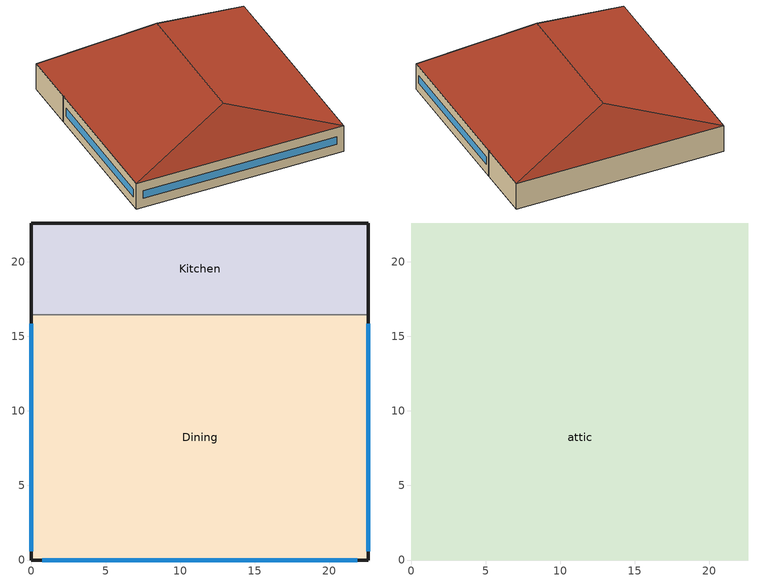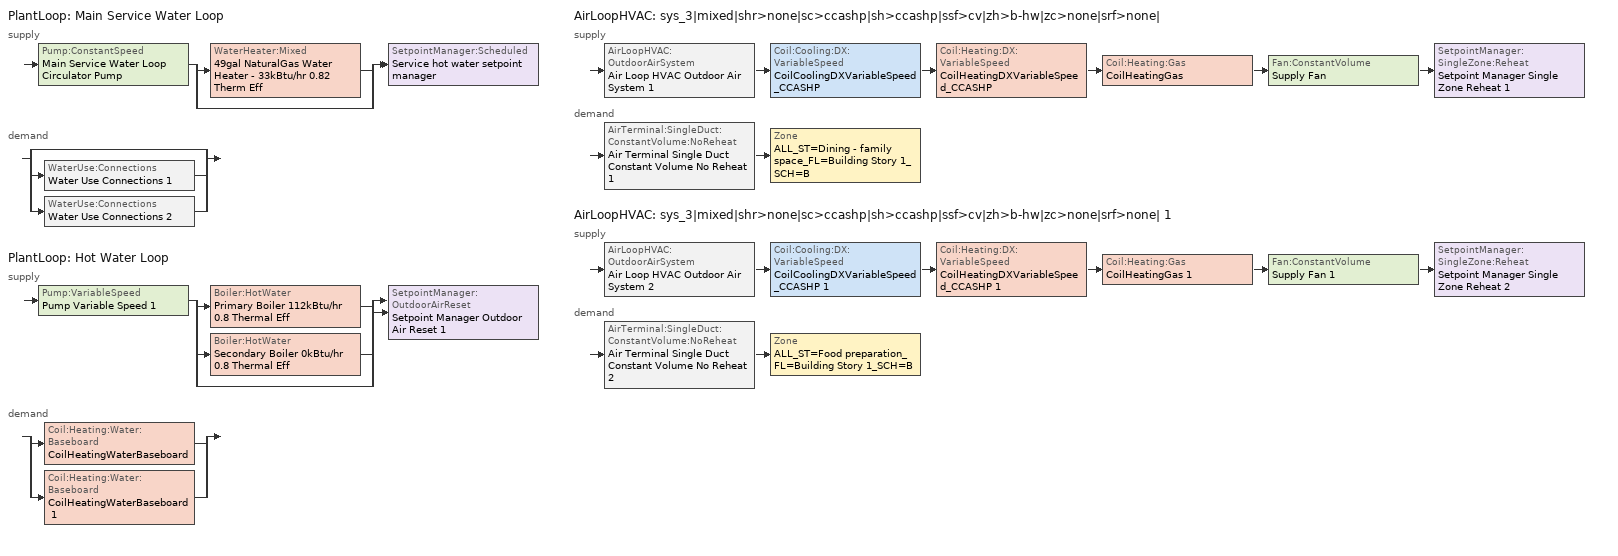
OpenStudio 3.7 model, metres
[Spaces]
Kitchen
 floor foundation (BTAP-Grnd-Floor-Mass:U-0.678_std): 22.61,22.61 22.61,16.44 0,16.44 0,22.61 z0
 wall outside: 22.61,16.44 22.61,22.61 0,22.61 0,16.44 z0:3.05
 wall to Dining: 0,16.44 22.61,16.44 z0:3.05
Dining
 floor foundation (BTAP-Grnd-Floor-Mass:U-0.678_std): 22.61,16.44 22.61,0 0,0 0,16.44 z0
 wall outside: 0,16.44 0,0 22.61,0 22.61,16.44 z0:3.05
 window: 0,15.84 0,0.6 / 22.61,0.6 22.61,15.84 / 0.75,0 21.86,0 z1.07:1.98
attic
 floor to Dining: 22.61,16.44 22.61,0 0,0 0,16.44 z3.05
 floor to Kitchen: 22.61,22.61 22.61,16.44 0,16.44 0,22.61 z3.05
 roof outside: 11.3,18.84,6.82 22.61,22.61,3.05 0,22.61,3.05; 11.3,3.77,6.82 0,0,3.05 22.61,0,3.05; 11.3,18.84,6.82 0,22.61,3.05 0,0,3.05 11.3,3.77,6.82; 11.3,3.77,6.82 22.61,0,3.05 22.61,22.61,3.05 11.3,18.84,6.82
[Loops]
PlantLoop 'Main Service Water Loop'
 supply: Pump:ConstantSpeed 'Main Service Water Loop Circulator Pump' > split
  | WaterHeater:Mixed '49gal NaturalGas Water Heater - 33kBtu/hr 0.82 Therm Eff'
  | bypass
  join > SetpointManager:Scheduled 'Service hot water setpoint manager'
 demand: split
  | bypass
  | WaterUse:Connections 'Water Use Connections 1'
  | WaterUse:Connections 'Water Use Connections 2'
PlantLoop 'Hot Water Loop'
 supply: Pump:VariableSpeed 'Pump Variable Speed 1' > split
  | Boiler:HotWater 'Primary Boiler 112kBtu/hr 0.8 Thermal Eff'
  | Boiler:HotWater 'Secondary Boiler 0kBtu/hr 0.8 Thermal Eff'
  | bypass
  join > SetpointManager:OutdoorAirReset 'Setpoint Manager Outdoor Air Reset 1'
 demand: split
  | Coil:Heating:Water:Baseboard 'CoilHeatingWaterBaseboard'
  | Coil:Heating:Water:Baseboard 'CoilHeatingWaterBaseboard 1'
AirLoopHVAC 'sys_3|mixed|shr>none|sc>ccashp|sh>ccashp|ssf>cv|zh>b-hw|zc>none|srf>none|'
 supply: AirLoopHVAC:OutdoorAirSystem 'Air Loop HVAC Outdoor Air System 1' > Coil:Cooling:DX:VariableSpeed 'CoilCoolingDXVariableSpeed_CCASHP' > Coil:Heating:DX:VariableSpeed 'CoilHeatingDXVariableSpeed_CCASHP' > Coil:Heating:Gas 'CoilHeatingGas' > Fan:ConstantVolume 'Supply Fan' > SetpointManager:SingleZone:Reheat 'Setpoint Manager Single Zone Reheat 1'
 demand: AirTerminal:SingleDuct:ConstantVolume:NoReheat 'Air Terminal Single Duct Constant Volume No Reheat 1' > Zone 'ALL_ST=Dining - family space_FL=Building Story 1_SCH=B'
AirLoopHVAC 'sys_3|mixed|shr>none|sc>ccashp|sh>ccashp|ssf>cv|zh>b-hw|zc>none|srf>none| 1'
 supply: AirLoopHVAC:OutdoorAirSystem 'Air Loop HVAC Outdoor Air System 2' > Coil:Cooling:DX:VariableSpeed 'CoilCoolingDXVariableSpeed_CCASHP 1' > Coil:Heating:DX:VariableSpeed 'CoilHeatingDXVariableSpeed_CCASHP 1' > Coil:Heating:Gas 'CoilHeatingGas 1' > Fan:ConstantVolume 'Supply Fan 1' > SetpointManager:SingleZone:Reheat 'Setpoint Manager Single Zone Reheat 2'
 demand: AirTerminal:SingleDuct:ConstantVolume:NoReheat 'Air Terminal Single Duct Constant Volume No Reheat 2' > Zone 'ALL_ST=Food preparation_FL=Building Story 1_SCH=B'
[Site]
Calgary Intl AP_AB_CAN: Latitude {deg}=51.11; Longitude {deg}=-114.02; Time Zone {hr}=-7; Elevation {m}=1084.1; Terrain=City
[Building]
FullServiceRestaurant: North Axis {deg}=0; Default Construction Set=BTAP-Mass at hdd = 5000.0; Standards Number of Stories=1; Standards Number of Above Ground Stories=1; Standards Template=BTAP1980TO2010; Standards Building Type=FullServiceRestaurant
[Site:WaterMainsTemperature]
Calculation Method=Correlation; Annual Average Outdoor Air Temperature {C}=4.69167; Maximum Difference In Monthly Average Outdoor Air Temperatures {deltaC}=24.6
[Site:GroundTemperature:BuildingSurface]
19.527, 19.502, 19.536, 19.598, 20.002, 21.64, 22.225, 22.375, 21.449, 20.121, 19.802, 19.633
[SizingPeriod:DesignDay] Barometric Pressure {Pa}=88961; Rain Indicator=No; Snow Indicator=No; Day of Month=21; Daylight Saving Time Indicator=No; Humidity Condition Type=Wetbulb; Dry-Bulb Temperature Range Modifier Type=DefaultMultipliers
Name | Maximum Dry-Bulb Temperature {C} | Daily Dry-Bulb Temperature Range {deltaC} | Wind Speed {m/s} | Wind Direction {deg} | Month | Day Type | Wetbulb or DewPoint at Maximum Dry-Bulb {C} | Solar Model Indicator | ASHRAE Clear Sky Optical Depth for Beam Irradiance | ASHRAE Clear Sky Optical Depth for Diffuse Irradiance | Sky Clearness
Calgary Intl AP Ann Clg .4% Condns DB=>MWB | 28.8 | 12.3 | 4.5 | 160 | 7 | SummerDesignDay | 16 | ASHRAETau | 0.34 | 2.419
Calgary Intl AP Ann Htg 99.6% Condns DB | -27.7 | 0 | 2.7 | 200 | 1 | WinterDesignDay | -27.7 | ASHRAEClearSky |  |  | 0
[Material:NoMass] Roughness=Smooth; Thermal Absorptance=0.9; Solar Absorptance=0.7
Name | Thermal Resistance {m2-K/W} | Visible Absorptance
Typical Carpet Pad; Typical Carpet Pad 1 | 0.21648 | 0.8
Typical Insulation 1 | 0.00118045 | 0.7
Typical Insulation 2 | 2.61923 | 0.7
Typical Insulation 3 | 4.40527 | 0.7
Typical Carpet Pad 2; Typical Carpet Pad 4 | 1.40895 | 0.8
Typical Carpet Pad 3 | 2.28697 | 0.8
Typical Insulation 4 | 0.338965 | 0.7
Typical Insulation 5 | 0.338983 | 0.7
[Material]
Name | Roughness | Thickness {m} | Conductivity {W/m-K} | Density {kg/m3} | Specific Heat {J/kg-K} | Thermal Absorptance | Solar Absorptance | Visible Absorptance
G05 25mm wood | MediumSmooth | 0.0254 | 0.15 | 608 | 1630 | 0.9 | 0.5 | 0.5
100mm Normalweight concrete floor 1 | MediumSmooth | 0.1016 | 2.31 | 2322 | 832
G01 13mm gypsum board 1 | Smooth | 0.0127 | 0.16 | 800 | 1090 | 0.9 | 0.7 | 0.5
4 in. Normalweight Concrete Floor 1 | MediumRough | 0.1016 | 2.31 | 2322 | 832 | 0.9 | 0.7 | 0.7
1IN Stucco 1 | Smooth | 0.0253 | 0.6918 | 1858 | 837 | 0.9 | 0.7 | 0.92
8IN CONCRETE HW RefBldg 1 | Rough | 0.2032 | 1.311 | 2240 | 836.8 | 0.9 | 0.7 | 0.7
1/2IN Gypsum 1 | Smooth | 0.0127 | 0.16 | 784.9 | 830 | 0.9 | 0.4 | 0.4
Metal Roof Surface 1; F08 Metal surface 1 | Smooth | 0.0008 | 45.28 | 7824 | 500 | 0.9 | 0.7 | 0.7
6 in. Normalweight Concrete Floor 1; 6 in. Normalweight Concrete Floor 2; 6 in. Normalweight Concrete Floor 3 | MediumRough | 0.1524 | 2.31 | 2322 | 832 | 0.9 | 0.7 | 0.7
Expanded Polystyrene | MediumSmooth | 0.0408596 | 0.029 | 29 | 1210
[Construction]
BTAP-Int-Partition; BTAP-Int-Door: G05 25mm wood
BTAP-Int-Floor: 100mm Normalweight concrete floor 1, Typical Carpet Pad
BTAP-Int-Wall: G01 13mm gypsum board 1, G01 13mm gypsum board 1
BTAP-Int-Ceiling: Typical Carpet Pad, 100mm Normalweight concrete floor 1
BTAP-Int-Window: SimpleGlazing
BTAP-Ext-Floor-Mass:U-3.822: Typical Insulation 1, 4 in. Normalweight Concrete Floor 1, Typical Carpet Pad 1
BTAP-Ext-Wall-Mass:U-0.346: 1IN Stucco 1, 8IN CONCRETE HW RefBldg 1, Typical Insulation 2, 1/2IN Gypsum 1
BTAP-Ext-Roof-Metal:U-0.227: Metal Roof Surface 1, Typical Insulation 3
BTAP-Grnd-Floor-Mass:U-0.678: 6 in. Normalweight Concrete Floor 1, Typical Carpet Pad 2
BTAP-Grnd-Wall-Mass:U-0.425: 6 in. Normalweight Concrete Floor 2, Typical Carpet Pad 3
BTAP-Grnd-Roof-Mass:U-0.678: 6 in. Normalweight Concrete Floor 3, Typical Carpet Pad 4
BTAP-Ext-FixedWindow:U=0.295 SHGC=0.490; BTAP-Ext-GlassDoors:U=0.295 SHGC=0.490; BTAP-Ext-Skylights:U=0.295 SHGC=0.490; BTAP-Ext-DaylightDomes:U=0.295 SHGC=0.490; BTAP-Ext-DaylightDiffuser:U=0.295 SHGC=0.490: SimpleGlazing:U=0.295 SHGC=0.490
BTAP-Ext-Door:U-2.95: F08 Metal surface 1, Typical Insulation 4
BTAP-Ext-OverHeadDoor:U-2.95: Typical Insulation 5
BTAP-Grnd-Floor-Mass:U-0.678_std: 6 in. Normalweight Concrete Floor 1, Expanded Polystyrene
[DefaultConstructionSet]
BTAP-Mass at hdd = 5000.0: Default Exterior Surface Constructions=BTAP-Mass at hdd = 5000.0; Default Interior Surface Constructions=Default Surface Constructions 2; Default Ground Contact Surface Constructions=BTAP-Mass at hdd = 5000.0 1; Default Exterior SubSurface Constructions=BTAP-Mass at hdd = 5000.0; Default Interior SubSurface Constructions=Default Sub Surface Constructions 2; Interior Partition Construction=BTAP-Int-Partition
[DefaultSurfaceConstructions]
Name | Floor Construction | Wall Construction | Roof Ceiling Construction
Default Surface Constructions 2 | BTAP-Int-Floor | BTAP-Int-Wall | BTAP-Int-Ceiling
BTAP-Mass at hdd = 5000.0 | BTAP-Ext-Floor-Mass:U-3.822 | BTAP-Ext-Wall-Mass:U-0.346 | BTAP-Ext-Roof-Metal:U-0.227
BTAP-Mass at hdd = 5000.0 1 | BTAP-Grnd-Floor-Mass:U-0.678 | BTAP-Grnd-Wall-Mass:U-0.425 | BTAP-Grnd-Roof-Mass:U-0.678
[DefaultSubSurfaceConstructions]
Name | Fixed Window Construction | Operable Window Construction | Door Construction | Glass Door Construction | Overhead Door Construction | Skylight Construction | Tubular Daylight Dome Construction | Tubular Daylight Diffuser Construction
Default Sub Surface Constructions 2 | BTAP-Int-Window | BTAP-Int-Window | BTAP-Int-Door
BTAP-Mass at hdd = 5000.0 | BTAP-Ext-FixedWindow:U=0.295 SHGC=0.490 | BTAP-Ext-FixedWindow:U=0.295 SHGC=0.490 | BTAP-Ext-Door:U-2.95 | BTAP-Ext-GlassDoors:U=0.295 SHGC=0.490 | BTAP-Ext-OverHeadDoor:U-2.95 | BTAP-Ext-Skylights:U=0.295 SHGC=0.490 | BTAP-Ext-DaylightDomes:U=0.295 SHGC=0.490 | BTAP-Ext-DaylightDiffuser:U=0.295 SHGC=0.490
[WindowMaterial:SimpleGlazingSystem] Solar Heat Gain Coefficient=0.49; Visible Transmittance=0.21
Name | U-Factor {W/m2-K}
SimpleGlazing | 2.2
SimpleGlazing:U=0.295 SHGC=0.490 | 2.95
[Space] Volume {m3}=Autocalculate
Name | Space Type | Building Story | Thermal Zone | Part of Total Floor Area
Kitchen | Space Function Food preparation | Building Story 1 | ALL_ST=Food preparation_FL=Building Story 1_SCH=B | Yes
Dining | Space Function Dining - family space | Building Story 1 | ALL_ST=Dining - family space_FL=Building Story 1_SCH=B | Yes
attic | Space Function - undefined - | Building Story 2 | ALL_ST=- undefined -_FL=Building Story 2_SCH=A | No
[BuildingStory]
Name | Nominal Z Coordinate {m}
Building Story 1 | 0
Building Story 2 | 3.0488
[SpaceType] Standards Building Type=Space Function
Name | Default Schedule Set | Design Specification Outdoor Air Object | Standards Space Type
Space Function - undefined - | Space Function - undefined - Schedule Set | Space Function - undefined - Ventilation | - undefined -
Space Function Dining - family space | Space Function Dining - family space Schedule Set | Space Function Dining - family space Ventilation | Dining - family space
Space Function Food preparation | Space Function Food preparation Schedule Set | Space Function Food preparation Ventilation | Food preparation
[DesignSpecification:OutdoorAir]
Name | Outdoor Air Flow per Person {m3/s-person} | Outdoor Air Flow per Floor Area {m3/s-m2} | Outdoor Air Flow Air Changes per Hour {1/hr} | Outdoor Air Method
Space Function - undefined - Ventilation | 0 | 0 | 0
Space Function Dining - family space Ventilation | 0.0711223 |  |  | Sum
Space Function Food preparation Ventilation | 0.0304482 |  |  | Sum
[DefaultScheduleSet] Infiltration Schedule=Always On
Name | Number of People Schedule | People Activity Level Schedule | Lighting Schedule | Electric Equipment Schedule
Space Function - undefined - Schedule Set
Space Function Dining - family space Schedule Set; Space Function Food preparation Schedule Set | NECB-B-Occupancy | NECB-Activity | NECB-B-Lighting | NECB-B-Electric-Equipment
[ThermostatSetpoint:DualSetpoint]
Name | Heating Setpoint Temperature Schedule | Cooling Setpoint Temperature Schedule
Space Function - undefined - Thermostat 3
Space Function Dining - family space Thermostat 3; Space Function Food preparation Thermostat 3 | NECB-B-Thermostat Setpoint-Heating | NECB-B-Thermostat Setpoint-Cooling
[People:Definition] Number of People Calculation Method=People/Area; Fraction Radiant=0.3
Name | People per Space Floor Area {person/m2}
Space Function Dining - family space People Definition | 0.0999967
Space Function Food preparation People Definition | 0.0500522
[People] Work Efficiency Schedule=Work Efficiency Schedule; Clothing Insulation Schedule=Clothing Schedule; Air Velocity Schedule=Air Velocity Schedule; Multiplier=1
Name | People Definition | Space or SpaceType
Space Function Dining - family space People | Space Function Dining - family space People Definition | Space Function Dining - family space
Space Function Food preparation People | Space Function Food preparation People Definition | Space Function Food preparation
[Lights:Definition] Design Level Calculation Method=Watts/Area; Fraction Radiant=0.5; Fraction Visible=0.2
Name | Watts per Space Floor Area {W/m2}
Space Function Dining - family space Lights Definition | 9.59992
Space Function Food preparation Lights Definition | 10.6999
[Lights] Fraction Replaceable=1
Name | Lights Definition | Space or SpaceType
Space Function Dining - family space Lights | Space Function Dining - family space Lights Definition | Space Function Dining - family space
Space Function Food preparation Lights | Space Function Food preparation Lights Definition | Space Function Food preparation
[ElectricEquipment:Definition] Design Level Calculation Method=Watts/Area; Fraction Radiant=0.5
Name | Watts per Space Floor Area {W/m2}
Space Function Dining - family space Elec Equip Definition | 0.999992
Space Function Food preparation Elec Equip Definition | 9.99992
[ElectricEquipment]
Name | Electric Equipment Definition | Space or SpaceType
Space Function Dining - family space Elec Equip | Space Function Dining - family space Elec Equip Definition | Space Function Dining - family space
Space Function Food preparation Elec Equip | Space Function Food preparation Elec Equip Definition | Space Function Food preparation
[SpaceInfiltration:DesignFlowRate] Schedule=Always On Discrete; Design Flow Rate Calculation Method=Flow/ExteriorArea; Flow per Exterior Surface Area {m3/s-m2}=0.001116; Constant Term Coefficient=0; Temperature Term Coefficient=0; Velocity Term Coefficient=0.224; Velocity Squared Term Coefficient=0
Name | Space or SpaceType
attic Infiltration | attic
Dining Infiltration | Dining
Kitchen Infiltration | Kitchen
[ThermalZone] Use Ideal Air Loads=No
Name | Thermostat
ALL_ST=- undefined -_FL=Building Story 2_SCH=A | Space Function - undefined - Thermostat 3
ALL_ST=Dining - family space_FL=Building Story 1_SCH=B | Space Function Dining - family space Thermostat 3
ALL_ST=Food preparation_FL=Building Story 1_SCH=B | Space Function Food preparation Thermostat 3
[Sizing:Zone] Zone Cooling Design Supply Air Humidity Ratio {kg-H2O/kg-air}=0.0085; Zone Heating Design Supply Air Humidity Ratio {kg-H2O/kg-air}=0.008; Cooling Design Air Flow Method=DesignDay; Heating Design Air Flow Method=DesignDay; Account for Dedicated Outdoor Air System=No; Dedicated Outdoor Air System Control Strategy=NeutralSupplyAir; Dedicated Outdoor Air Low Setpoint Temperature for Design {C}=autosize; Dedicated Outdoor Air High Setpoint Temperature for Design {C}=autosize; Zone Load Sizing Method=Sensible Load Only No Latent Load; Zone Latent Cooling Design Supply Air Humidity Ratio Input Method=HumidityRatioDifference; Zone Cooling Design Supply Air Humidity Ratio Difference {kgWater/kgDryAir}=0.005; Zone Latent Heating Design Supply Air Humidity Ratio Input Method=HumidityRatioDifference; Zone Humidification Design Supply Air Humidity Ratio Difference {kgWater/kgDryAir}=0.005
Name | Zone Cooling Design Supply Air Temperature Input Method | Zone Cooling Design Supply Air Temperature {C} | Zone Cooling Design Supply Air Temperature Difference {deltaC} | Zone Heating Design Supply Air Temperature Input Method | Zone Heating Design Supply Air Temperature {C} | Zone Heating Design Supply Air Temperature Difference {deltaC} | Zone Heating Sizing Factor | Zone Cooling Sizing Factor
ALL_ST=- undefined -_FL=Building Story 2_SCH=A | SupplyAirTemperature | 14 | 11.11 | SupplyAirTemperature | 40 | 11.11
ALL_ST=Dining - family space_FL=Building Story 1_SCH=B; ALL_ST=Food preparation_FL=Building Story 1_SCH=B | TemperatureDifference | 13 | 11 | TemperatureDifference | 43 | 21 | 1.3 | 1.1
[Zone equipment]
ALL_ST=Dining - family space_FL=Building Story 1_SCH=B: Air Terminal Single Duct Constant Volume No Reheat 1, ZoneHVACBaseboardConvectiveWater
ALL_ST=Food preparation_FL=Building Story 1_SCH=B: Air Terminal Single Duct Constant Volume No Reheat 2, ZoneHVACBaseboardConvectiveWater 1
[Foundation:Kiva]
Bldg Kiva Foundation: Wall Height Above Grade {m}=0; Wall Depth Below Slab {m}=0
[SurfaceProperty:ExposedFoundationPerimeter] Exposed Perimeter Calculation Method=TotalExposedPerimeter
Name | Total Exposed Perimeter {m}
Dining_Floor | 55.4941
Kitchen_Floor | 34.9407
[Foundation:Kiva:Settings]

[PlantLoop] Glycol Concentration=0; Plant Loop Volume {m3}=Autocalculate; Load Distribution Scheme=Optimal
Name | Maximum Loop Temperature {C} | Minimum Loop Temperature {C} | Fluid Type
Main Service Water Loop | 60 | 10
Hot Water Loop |  |  | Water
[Sizing:Plant] Loop Type=Heating; Sizing Option=NonCoincident; Zone Timesteps in Averaging Window=1; Coincident Sizing Factor Mode=None
Name | Design Loop Exit Temperature {C} | Loop Design Temperature Difference {deltaC}
Main Service Water Loop | 60 | 5
Hot Water Loop | 82 | 16
[SetpointManager:Scheduled]
Service hot water setpoint manager: Control Variable=Temperature; Schedule=Service Water Loop Temp - 140F; Setpoint Node or NodeList=Main Service Water Loop Supply Outlet Node
[Pump:ConstantSpeed]
Main Service Water Loop Circulator Pump: Rated Flow Rate {m3/s}=autosize; Rated Pump Head {Pa}=284784; Rated Power Consumption {W}=autosize; Motor Efficiency=0.7; Fraction of Motor Inefficiencies to Fluid Stream=0; Pump Control Type=Intermittent; Design Power Sizing Method=PowerPerFlowPerPressure; Design Electric Power per Unit Flow Rate {W/(m3/s)}=348701.1; Design Shaft Power per Unit Flow Rate per Unit Head {W-s/m3-Pa}=1.28205
[WaterHeater:Mixed]
49gal NaturalGas Water Heater - 33kBtu/hr 0.82 Therm Eff: Tank Volume {m3}=0.184338; Setpoint Temperature Schedule=Service Water Loop Temp - 140F; Deadband Temperature Difference {deltaC}=2; Maximum Temperature Limit {C}=60; Heater Control Type=Cycle; Heater Maximum Capacity {W}=9631.68; Heater Fuel Type=NaturalGas; Heater Thermal Efficiency=0.82; Part Load Factor Curve=SWH-EFFFPLR-NECB2011; Off Cycle Parasitic Fuel Consumption Rate {W}=31.3783; Off Cycle Parasitic Fuel Type=NaturalGas; Off Cycle Parasitic Heat Fraction to Tank=0.8; On Cycle Parasitic Fuel Consumption Rate {W}=31.3783; On Cycle Parasitic Fuel Type=NaturalGas; On Cycle Parasitic Heat Fraction to Tank=0; Ambient Temperature Indicator=Schedule; Ambient Temperature Schedule=Water Heater Ambient Temp Schedule - 70.0f; Off Cycle Loss Coefficient to Ambient Temperature {W/K}=2.9847; On Cycle Loss Coefficient to Ambient Temperature {W/K}=2.9847; Use Side Effectiveness=1; Source Side Effectiveness=1; Use Side Design Flow Rate {m3/s}=autosize; Source Side Design Flow Rate {m3/s}=autosize; Indirect Water Heating Recovery Time {hr}=1.5; Source Side Flow Control Mode=IndirectHeatPrimarySetpoint
[WaterHeater:Sizing]
49gal NaturalGas Water Heater - 33kBtu/hr 0.82 Therm Eff: Design Mode=PeakDraw; Time Storage Can Meet Peak Draw {hr}=0.538503; Time for Tank Recovery {hr}=0; Nominal Tank Volume for Autosizing Plant Connections {m3}=1
[WaterUse:Connections] Drain Water Heat Exchanger Type=None; Drain Water Heat Exchanger Destination=Plant
Name | Water Use Equipment Name 1
Water Use Connections 1 | Dining Service Water Use 0.38gal/min
Water Use Connections 2 | Kitchen Service Water Use 0.07gal/min
[WaterUse:Equipment:Definition]
Name | Peak Flow Rate {m3/s} | Target Temperature Schedule | Sensible Fraction Schedule | Latent Fraction Schedule
Dining Service Water Use Def 0.38gal/min | 2.39515e-05 | Schedule Ruleset 5 | Schedule Ruleset 3 | Schedule Ruleset 4
Kitchen Service Water Use Def 0.07gal/min | 4.49574e-06 | Schedule Ruleset 8 | Schedule Ruleset 6 | Schedule Ruleset 7
[WaterUse:Equipment] Flow Rate Fraction Schedule=NECB-B-Service Water Heating
Name | Water Use Equipment Definition | Space
Dining Service Water Use 0.38gal/min | Dining Service Water Use Def 0.38gal/min | Dining
Kitchen Service Water Use 0.07gal/min | Kitchen Service Water Use Def 0.07gal/min | Kitchen
[Pump:VariableSpeed]
Pump Variable Speed 1: Motor Efficiency=0.855; Pump Control Type=Intermittent; Skin Loss Radiative Fraction=0.5; Design Power Sizing Method=PowerPerFlowPerPressure; Design Electric Power per Unit Flow Rate {W/(m3/s)}=348701.1; Design Shaft Power per Unit Flow Rate per Unit Head {W-s/m3-Pa}=1.28205; Design Minimum Flow Rate Fraction=0
[Boiler:HotWater] Fuel Type=NaturalGas; Nominal Thermal Efficiency=0.8; Normalized Boiler Efficiency Curve=BOILER-EFFFPLR-NECB2011; Water Outlet Upper Temperature Limit {C}=99; Boiler Flow Mode=ConstantFlow; On Cycle Parasitic Electric Load {W}=0; Off Cycle Parasitic Fuel Load {W}=0; Sizing Factor=1
Name | Nominal Capacity {W}
Primary Boiler 112kBtu/hr 0.8 Thermal Eff | 32734.5
Secondary Boiler 0kBtu/hr 0.8 Thermal Eff | 0.001
[SetpointManager:OutdoorAirReset]
Setpoint Manager Outdoor Air Reset 1: Control Variable=Temperature; Setpoint at Outdoor Low Temperature {C}=82; Outdoor Low Temperature {C}=-16; Setpoint at Outdoor High Temperature {C}=60; Outdoor High Temperature {C}=0; Setpoint Node or NodeList=Hot Water Loop Supply Outlet Node
[AirLoopHVAC] Design Supply Air Flow Rate {m3/s}=autosize; Design Return Air Flow Fraction of Supply Air Flow=1
Name | Availability Schedule
sys_3|mixed|shr>none|sc>ccashp|sh>ccashp|ssf>cv|zh>b-hw|zc>none|srf>none| | sys_3|mixed|shr>none|sc>ccashp|sh>ccashp|ssf>cv|zh>b-hw|zc>none|srf>none| Occ Sch
sys_3|mixed|shr>none|sc>ccashp|sh>ccashp|ssf>cv|zh>b-hw|zc>none|srf>none| 1 | sys_3|mixed|shr>none|sc>ccashp|sh>ccashp|ssf>cv|zh>b-hw|zc>none|srf>none| 1 Occ Sch
[Sizing:System] Type of Load to Size On=Sensible; Central Heating Maximum System Air Flow Ratio=1; Preheat Design Temperature {C}=7; Preheat Design Humidity Ratio {kg-H2O/kg-Air}=0.008; Precool Design Temperature {C}=13; Precool Design Humidity Ratio {kg-H2O/kg-Air}=0.008; Central Cooling Design Supply Air Temperature {C}=13; Central Heating Design Supply Air Temperature {C}=43; Sizing Option=NonCoincident; 100% Outdoor Air in Cooling=No; 100% Outdoor Air in Heating=No; Central Cooling Design Supply Air Humidity Ratio {kg-H2O/kg-Air}=0.0085; Central Heating Design Supply Air Humidity Ratio {kg-H2O/kg-Air}=0.008; Cooling Design Air Flow Method=DesignDay; Cooling Design Air Flow Rate {m3/s}=0; Heating Design Air Flow Method=DesignDay; Heating Design Air Flow Rate {m3/s}=0; System Outdoor Air Method=ZoneSum; Zone Maximum Outdoor Air Fraction=1; Cooling Supply Air Flow Rate Per Floor Area {m3/s-m2}=0.00996765; Cooling Fraction of Autosized Cooling Supply Air Flow Rate=1; Cooling Supply Air Flow Rate Per Unit Cooling Capacity {m3/s-W}=3.94755e-05; Heating Supply Air Flow Rate Per Floor Area {m3/s-m2}=0.00996765; Heating Fraction of Autosized Heating Supply Air Flow Rate=1; Heating Fraction of Autosized Cooling Supply Air Flow Rate=1; Heating Supply Air Flow Rate Per Unit Heating Capacity {m3/s-W}=3.15882e-05; Cooling Design Capacity Method=CoolingDesignCapacity; Cooling Design Capacity {W}=autosize; Cooling Design Capacity Per Floor Area {W/m2}=234.7; Fraction of Autosized Cooling Design Capacity=1; Heating Design Capacity Method=HeatingDesignCapacity; Heating Design Capacity {W}=autosize; Heating Design Capacity Per Floor Area {W/m2}=157; Fraction of Autosized Heating Design Capacity=1; Central Cooling Capacity Control Method=OnOff; Occupant Diversity=autosize
sys_3|mixed|shr>none|sc>ccashp|sh>ccashp|ssf>cv|zh>b-hw|zc>none|srf>none|; sys_3|mixed|shr>none|sc>ccashp|sh>ccashp|ssf>cv|zh>b-hw|zc>none|srf>none| 1
[SetpointManager:SingleZone:Reheat] Minimum Supply Air Temperature {C}=13; Maximum Supply Air Temperature {C}=43
Name | Control Zone | Setpoint Node or NodeList
Setpoint Manager Single Zone Reheat 1 | ALL_ST=Dining - family space_FL=Building Story 1_SCH=B | sys_3|mixed|shr>none|sc>ccashp|sh>ccashp|ssf>cv|zh>b-hw|zc>none|srf>none| Supply Outlet Node
Setpoint Manager Single Zone Reheat 2 | ALL_ST=Food preparation_FL=Building Story 1_SCH=B | sys_3|mixed|shr>none|sc>ccashp|sh>ccashp|ssf>cv|zh>b-hw|zc>none|srf>none| 1 Supply Outlet Node
[Fan:ConstantVolume] Availability Schedule=Always On Discrete; Fan Total Efficiency=0.39975; Pressure Rise {Pa}=640; Maximum Flow Rate {m3/s}=AutoSize; Motor Efficiency=0.615
Supply Fan; Supply Fan 1
[Coil:Heating:DX:VariableSpeed] Nominal Speed Level=1; Rated Air Flow Rate At Selected Nominal Speed Level {m3/s}=autosize; Minimum Outdoor Dry-Bulb Temperature for Compressor Operation {C}=-25; Maximum Outdoor Dry-Bulb Temperature for Defrost Operation {C}=5; Crankcase Heater Capacity {W}=1e-06; Maximum Outdoor Dry-Bulb Temperature for Crankcase Heater Operation {C}=10; Defrost Strategy=ReverseCycle; Defrost Control=OnDemand; Defrost Time Period Fraction=0.166667; Resistive Defrost Heater Capacity {W}=autosize
Name | Rated Heating Capacity At Selected Nominal Speed Level {W} | Energy Part Load Fraction Curve | Defrost Energy Input Ratio Function of Temperature Curve
CoilHeatingDXVariableSpeed_CCASHP | 99302 | Mitsubishi Hyper Heating VRF Outdoor Unit HPLFFPLR curve | Mitsubishi Hyper Heating VRF Outdoor Unit Defrost HEIRFT curve
CoilHeatingDXVariableSpeed_CCASHP 1 | 10057.3 | Mitsubishi Hyper Heating VRF Outdoor Unit HPLFFPLR curve 1 | Mitsubishi Hyper Heating VRF Outdoor Unit Defrost HEIRFT curve 1
[Coil:Heating:DX:VariableSpeed:SpeedData] Reference Unit Gross Rated Heating Capacity {W}=9124.85; Reference Unit Rated Air Flow Rate {m3/s}=0.653; Rated Supply Air Fan Power Per Volume Flow Rate 2017 {W/(m3/s)}=773.3; Rated Supply Air Fan Power Per Volume Flow Rate 2023 {W/(m3/s)}=934.4; Heating Capacity Function of Temperature Curve=Mitsubishi Hyper Heating VRF Outdoor Unit HCAPFT curve; Total  Heating Capacity Function of Air Flow Fraction Curve=Mitsubishi Hyper Heating VRF Outdoor Unit HCAPFFF curve; Energy Input Ratio Function of Temperature Curve=Mitsubishi Hyper Heating VRF Outdoor Unit HEIRFT curve; Energy Input Ratio Function of Air Flow Fraction Curve=Mitsubishi Hyper Heating VRF Outdoor Unit HEIRFFF curve
Name | Reference Unit Gross Rated Heating COP
Coil Heating DX Variable Speed Speed Data 1 | 3.88
Coil Heating DX Variable Speed Speed Data 2 | 3.95
[Coil:Heating:Gas] Availability Schedule=Always On Discrete; Gas Burner Efficiency=0.8; Nominal Capacity {W}=AutoSize; On Cycle Parasitic Electric Load {W}=0; Part Load Fraction Correlation Curve=FURNACE-EFFPLR-NECB2011; Off Cycle Parasitic Gas Load {W}=0
CoilHeatingGas; CoilHeatingGas 1
[Coil:Cooling:DX:VariableSpeed] Nominal Speed Level=1; Rated Air Flow Rate At Selected Nominal Speed Level {m3/s}=autosize; Nominal Time for Condensate to Begin Leaving the Coil {s}=0; Initial Moisture Evaporation Rate Divided by Steady-State AC Latent Capacity=0; Maximum Cycling Rate {cycles/hr}=2.5; Latent Capacity Time Constant {s}=60; Fan Delay Time {s}=60; Condenser Type=AirCooled; Evaporative Condenser Pump Rated Power Consumption {W}=0; Crankcase Heater Capacity {W}=1e-06; Maximum Outdoor Dry-Bulb Temperature for Crankcase Heater Operation {C}=10; Minimum Outdoor Dry-Bulb Temperature for Compressor Operation {C}=-25; Basin Heater Capacity {W/K}=0; Basin Heater Setpoint Temperature {C}=2
Name | Gross Rated Total Cooling Capacity At Selected Nominal Speed Level {W} | Energy Part Load Fraction Curve
CoilCoolingDXVariableSpeed_CCASHP | 99302 | Mitsubishi Hyper Heating VRF Outdoor Unit CPLFFPLR curve
CoilCoolingDXVariableSpeed_CCASHP 1 | 10057.3 | Mitsubishi Hyper Heating VRF Outdoor Unit CPLFFPLR curve 1
[Coil:Cooling:DX:VariableSpeed:SpeedData] Reference Unit Gross Rated Total Cooling Capacity {W}=8914.19; Reference Unit Gross Rated Sensible Heat Ratio=0.79; Reference Unit Rated Air Flow Rate {m3/s}=0.944; Rated Evaporator Fan Power Per Volume Flow Rate 2017 {W/(m3/s)}=773.3; Rated Evaporator Fan Power Per Volume Flow Rate 2023 {W/(m3/s)}=934.4; Total Cooling Capacity Function of Temperature Curve=Mitsubishi Hyper Heating VRF Outdoor Unit CCAPFT curve; Total Cooling Capacity Function of Air Flow Fraction Curve=Mitsubishi Hyper Heating VRF Outdoor Unit CCAPFFF curve; Energy Input Ratio Function of Temperature Curve=Mitsubishi Hyper Heating VRF Outdoor Unit CEIRFT curve; Energy Input Ratio Function of Air Flow Fraction Curve=Mitsubishi Hyper Heating VRF Outdoor Unit CEIRFFF curve
Name | Reference Unit Gross Rated Cooling COP {W/W}
Coil Cooling DX Variable Speed Speed Data 1 | 3.76
Coil Cooling DX Variable Speed Speed Data 2 | 4.11
[Controller:OutdoorAir] Minimum Outdoor Air Flow Rate {m3/s}=autosize; Maximum Outdoor Air Flow Rate {m3/s}=Autosize; Economizer Control Action Type=ModulateFlow; Lockout Type=NoLockout; Minimum Limit Type=FixedMinimum; High Humidity Control=No; Heat Recovery Bypass Control Type=BypassWhenWithinEconomizerLimits; Economizer Operation Staging=InterlockedWithMechanicalCooling
Name | Economizer Control Type | Minimum Outdoor Air Schedule | Controller Mechanical Ventilation | Economizer Maximum Limit Dry-Bulb Temperature {C} | Economizer Maximum Limit Enthalpy {J/kg} | Economizer Minimum Limit Dry-Bulb Temperature {C}
Controller Outdoor Air 1 | DifferentialEnthalpy | sys_3|mixed|shr>none|sc>ccashp|sh>ccashp|ssf>cv|zh>b-hw|zc>none|srf>none| Occ Sch | Controller Mechanical Ventilation 1
Controller Outdoor Air 2 | NoEconomizer | sys_3|mixed|shr>none|sc>ccashp|sh>ccashp|ssf>cv|zh>b-hw|zc>none|srf>none| 1 Occ Sch | Controller Mechanical Ventilation 2 | 28 | 64000 | -100
[Controller:MechanicalVentilation] Availability Schedule=Always On Discrete
Controller Mechanical Ventilation 1; Controller Mechanical Ventilation 2
[AirLoopHVAC:OutdoorAirSystem]
Name | Controller
Air Loop HVAC Outdoor Air System 1 | Controller Outdoor Air 1
Air Loop HVAC Outdoor Air System 2 | Controller Outdoor Air 2
[AirTerminal:SingleDuct:ConstantVolume:NoReheat] Availability Schedule=Always On Discrete; Maximum Air Flow Rate {m3/s}=AutoSize
Air Terminal Single Duct Constant Volume No Reheat 1; Air Terminal Single Duct Constant Volume No Reheat 2
[Coil:Heating:Water:Baseboard] Heating Design Capacity Method=HeatingDesignCapacity; Heating Design Capacity {W}=autosize; Heating Design Capacity Per Floor Area {W/m2}=0; Fraction of Autosized Heating Design Capacity=0.8
CoilHeatingWaterBaseboard; CoilHeatingWaterBaseboard 1
[ZoneHVAC:Baseboard:Convective:Water] Availability Schedule=Always On Discrete
Name | Heating Coil
ZoneHVACBaseboardConvectiveWater | CoilHeatingWaterBaseboard
ZoneHVACBaseboardConvectiveWater 1 | CoilHeatingWaterBaseboard 1
[AvailabilityManager:NightCycle] Applicability Schedule=Always On Discrete; Control Type=CycleOnAny; Thermostat Tolerance {deltaC}=1; Cycling Run Time {s}=3600
Availability Manager Night Cycle 1; Availability Manager Night Cycle 2
[Schedule:Ruleset]
Always On: Default Day Schedule=Always On Default
Clothing Schedule: Default Day Schedule=Clothing Schedule Default Winter Clothes
Air Velocity Schedule: Default Day Schedule=Air Velocity Schedule Default
Work Efficiency Schedule: Default Day Schedule=Work Efficiency Schedule Default
NECB-B-Occupancy: Default Day Schedule=NECB-B-Occupancy Default
NECB-Activity: Default Day Schedule=NECB-Activity Default; Summer Design Day Schedule=NECB-Activity Summer Design Day; Winter Design Day Schedule=NECB-Activity Winter Design Day
NECB-B-Lighting: Default Day Schedule=NECB-B-Lighting Default
NECB-B-Electric-Equipment: Default Day Schedule=NECB-B-Electric-Equipment Default
NECB-B-Thermostat Setpoint-Heating: Default Day Schedule=NECB-B-Thermostat Setpoint-Heating Default
NECB-B-Thermostat Setpoint-Cooling: Default Day Schedule=NECB-B-Thermostat Setpoint-Cooling Default
Service Water Loop Temp - 140F: Default Day Schedule=Service Water Loop Temp - 140F Default
Water Heater Ambient Temp Schedule - 70.0f: Default Day Schedule=Water Heater Ambient Temp Schedule - 70.0f Default
Schedule Ruleset 3: Default Day Schedule=Schedule Day 5
Schedule Ruleset 4: Default Day Schedule=Schedule Day 6
Schedule Ruleset 5: Default Day Schedule=Schedule Day 7
NECB-B-Service Water Heating: Default Day Schedule=NECB-B-Service Water Heating Default
Schedule Ruleset 6: Default Day Schedule=Schedule Day 8
Schedule Ruleset 7: Default Day Schedule=Schedule Day 9
Schedule Ruleset 8: Default Day Schedule=Schedule Day 10
sys_3|mixed|shr>none|sc>ccashp|sh>ccashp|ssf>cv|zh>b-hw|zc>none|srf>none| Occ Sch: Default Day Schedule=sys_3|mixed|shr>none|sc>ccashp|sh>ccashp|ssf>cv|zh>b-hw|zc>none|srf>none| Occ Sch Default; Summer Design Day Schedule=sys_3|mixed|shr>none|sc>ccashp|sh>ccashp|ssf>cv|zh>b-hw|zc>none|srf>none| Occ Sch Summer Design Day; Winter Design Day Schedule=sys_3|mixed|shr>none|sc>ccashp|sh>ccashp|ssf>cv|zh>b-hw|zc>none|srf>none| Occ Sch Winter Design Day
sys_3|mixed|shr>none|sc>ccashp|sh>ccashp|ssf>cv|zh>b-hw|zc>none|srf>none| 1 Occ Sch: Default Day Schedule=sys_3|mixed|shr>none|sc>ccashp|sh>ccashp|ssf>cv|zh>b-hw|zc>none|srf>none| 1 Occ Sch Default; Summer Design Day Schedule=sys_3|mixed|shr>none|sc>ccashp|sh>ccashp|ssf>cv|zh>b-hw|zc>none|srf>none| 1 Occ Sch Summer Design Day; Winter Design Day Schedule=sys_3|mixed|shr>none|sc>ccashp|sh>ccashp|ssf>cv|zh>b-hw|zc>none|srf>none| 1 Occ Sch Winter Design Day
[Schedule:Day]
Always On Default; Clothing Schedule Default Winter Clothes; sys_3|mixed|shr>none|sc>ccashp|sh>ccashp|ssf>cv|zh>b-hw|zc>none|srf>none| Occ Sch Winter Design Day; sys_3|mixed|shr>none|sc>ccashp|sh>ccashp|ssf>cv|zh>b-hw|zc>none|srf>none| Occ Sch Summer Design Day; sys_3|mixed|shr>none|sc>ccashp|sh>ccashp|ssf>cv|zh>b-hw|zc>none|srf>none| 1 Occ Sch Winter Design Day; sys_3|mixed|shr>none|sc>ccashp|sh>ccashp|ssf>cv|zh>b-hw|zc>none|srf>none| 1 Occ Sch Summer Design Day: 24, 0, 1
Clothing Schedule Summer Clothes: 24, 0, 0.5
Air Velocity Schedule Default; Schedule Day 5; Schedule Day 8: 24, 0, 0.2
Work Efficiency Schedule Default: 24, 0, 0
NECB-B-Occupancy Default; NECB-B-Occupancy Default|Wkdy Day: 1, 0, 0.3, 2, 0, 0.1, 9, 0, 0, 10, 0, 0.1, 11, 0, 0.2, 12, 0, 0.5, 13, 0, 0.9, 14, 0, 0.8, 15, 0, 0.5, 17, 0, 0.2, 18, 0, 0.3, 19, 0, 0.6, 22, 0, 0.9, 23, 0, 0.6, 24, 0, 0.4
NECB-B-Occupancy Sat Day: 1, 0, 0.5, 2, 0, 0.3, 9, 0, 0, 10, 0, 0.1, 11, 0, 0.2, 12, 0, 0.5, 13, 0, 0.9, 14, 0, 0.8, 15, 0, 0.5, 17, 0, 0.2, 18, 0, 0.3, 19, 0, 0.6, 22, 0, 0.9, 24, 0, 0.6
NECB-B-Occupancy Sun|Hol Day: 1, 0, 0.1, 2, 0, 0.3, 10, 0, 0, 11, 0, 0.1, 12, 0, 0.4, 14, 0, 0.5, 15, 0, 0.4, 18, 0, 0.2, 19, 0, 0.5, 21, 0, 0.7, 22, 0, 0.5, 23, 0, 0.3, 24, 0, 0.1
NECB-Activity Default; NECB-Activity Winter Design Day; NECB-Activity Summer Design Day: 24, 0, 130
NECB-B-Lighting Default; NECB-B-Lighting Default|Wkdy Day; NECB-B-Lighting Sat Day; NECB-B-Electric-Equipment Default; NECB-B-Electric-Equipment Default|Wkdy Day; NECB-B-Electric-Equipment Sat Day: 1, 0, 0.9, 2, 0, 0.5, 9, 0, 0.1, 10, 0, 0.5, 11, 0, 0.7, 24, 0, 0.9
NECB-B-Lighting Sun|Hol Day; NECB-B-Electric-Equipment Sun|Hol Day: 2, 0, 0.5, 10, 0, 0.1, 11, 0, 0.5, 23, 0, 0.9, 24, 0, 0.5
NECB-B-Thermostat Setpoint-Heating Default; NECB-B-Thermostat Setpoint-Heating Default|Wkdy Day; NECB-B-Thermostat Setpoint-Heating Sat Day: 2, 0, 22, 8, 0, 18, 9, 0, 20, 24, 0, 22
NECB-B-Thermostat Setpoint-Heating Sun|Hol Day: 1, 0, 18, 2, 0, 22, 9, 0, 18, 10, 0, 20, 23, 0, 22, 24, 0, 18
NECB-B-Thermostat Setpoint-Cooling Default; NECB-B-Thermostat Setpoint-Cooling Default|Wkdy Day; NECB-B-Thermostat Setpoint-Cooling Sat Day: 1, 0, 24, 8, 0, 35, 24, 0, 24
NECB-B-Thermostat Setpoint-Cooling Sun|Hol Day: 9, 0, 35, 23, 0, 24, 24, 0, 35
Service Water Loop Temp - 140F Default; Schedule Day 7; Schedule Day 10: 24, 0, 60
Water Heater Ambient Temp Schedule - 70.0f Default: 24, 0, 21.1111
Schedule Day 6; Schedule Day 9: 24, 0, 0.05
NECB-B-Service Water Heating Default; NECB-B-Service Water Heating Default|Wkdy Day: 1, 0, 0.6, 2, 0, 0.5, 9, 0, 0.05, 11, 0, 0.7, 12, 0, 0.4, 13, 0, 0.5, 15, 0, 0.6, 16, 0, 0.4, 18, 0, 0.3, 19, 0, 0.4, 20, 0, 0.5, 22, 0, 0.8, 24, 0, 0.9
NECB-B-Service Water Heating Sat Day: 1, 0, 0.7, 2, 0, 0.6, 9, 0, 0.05, 11, 0, 0.7, 12, 0, 0.4, 13, 0, 0.5, 15, 0, 0.6, 16, 0, 0.4, 18, 0, 0.3, 19, 0, 0.4, 20, 0, 0.5, 22, 0, 0.8, 24, 0, 0.9
NECB-B-Service Water Heating Sun|Hol Day: 1, 0, 0.5, 2, 0, 0.6, 9, 0, 0.05, 11, 0, 0.7, 12, 0, 0.4, 13, 0, 0.5, 15, 0, 0.6, 16, 0, 0.4, 18, 0, 0.3, 19, 0, 0.4, 20, 0, 0.5, 22, 0, 0.8, 24, 0, 0.5
sys_3|mixed|shr>none|sc>ccashp|sh>ccashp|ssf>cv|zh>b-hw|zc>none|srf>none| Occ Sch Default; sys_3|mixed|shr>none|sc>ccashp|sh>ccashp|ssf>cv|zh>b-hw|zc>none|srf>none| 1 Occ Sch Default: 1, 0, 1, 10, 0, 0, 24, 0, 1
sys_3|mixed|shr>none|sc>ccashp|sh>ccashp|ssf>cv|zh>b-hw|zc>none|srf>none| Occ Sch Saturday; sys_3|mixed|shr>none|sc>ccashp|sh>ccashp|ssf>cv|zh>b-hw|zc>none|srf>none| 1 Occ Sch Saturday: 2, 0, 1, 10, 0, 0, 24, 0, 1
sys_3|mixed|shr>none|sc>ccashp|sh>ccashp|ssf>cv|zh>b-hw|zc>none|srf>none| Occ Sch Sunday; sys_3|mixed|shr>none|sc>ccashp|sh>ccashp|ssf>cv|zh>b-hw|zc>none|srf>none| 1 Occ Sch Sunday: 1, 0, 0, 2, 0, 1, 11, 0, 0, 23, 0, 1, 24, 0, 0
[Schedule:Rule] Date Specification Type=DateRange; Start Day=1
Name | Schedule Ruleset | Rule Order | Day Schedule | Start Month | End Month | End Day | Apply Monday | Apply Tuesday | Apply Wednesday | Apply Thursday | Apply Friday | Apply Saturday | Apply Sunday
Schedule Rule 1 | Clothing Schedule | 0 | Clothing Schedule Summer Clothes | 5 | 9 | 30
Schedule Rule 2 | NECB-B-Occupancy | 2 | NECB-B-Occupancy Default|Wkdy Day | 1 | 12 | 31 | Yes | Yes | Yes | Yes | Yes
Schedule Rule 3 | NECB-B-Occupancy | 1 | NECB-B-Occupancy Sat Day | 1 | 12 | 31 |  |  |  |  |  | Yes
Schedule Rule 4 | NECB-B-Occupancy | 0 | NECB-B-Occupancy Sun|Hol Day | 1 | 12 | 31 |  |  |  |  |  |  | Yes
Schedule Rule 5 | NECB-B-Lighting | 2 | NECB-B-Lighting Default|Wkdy Day | 1 | 12 | 31 | Yes | Yes | Yes | Yes | Yes
Schedule Rule 6 | NECB-B-Lighting | 1 | NECB-B-Lighting Sat Day | 1 | 12 | 31 |  |  |  |  |  | Yes
Schedule Rule 7 | NECB-B-Lighting | 0 | NECB-B-Lighting Sun|Hol Day | 1 | 12 | 31 |  |  |  |  |  |  | Yes
Schedule Rule 8 | NECB-B-Electric-Equipment | 2 | NECB-B-Electric-Equipment Default|Wkdy Day | 1 | 12 | 31 | Yes | Yes | Yes | Yes | Yes
Schedule Rule 9 | NECB-B-Electric-Equipment | 1 | NECB-B-Electric-Equipment Sat Day | 1 | 12 | 31 |  |  |  |  |  | Yes
Schedule Rule 10 | NECB-B-Electric-Equipment | 0 | NECB-B-Electric-Equipment Sun|Hol Day | 1 | 12 | 31 |  |  |  |  |  |  | Yes
Schedule Rule 11 | NECB-B-Thermostat Setpoint-Heating | 2 | NECB-B-Thermostat Setpoint-Heating Default|Wkdy Day | 1 | 12 | 31 | Yes | Yes | Yes | Yes | Yes
Schedule Rule 12 | NECB-B-Thermostat Setpoint-Heating | 1 | NECB-B-Thermostat Setpoint-Heating Sat Day | 1 | 12 | 31 |  |  |  |  |  | Yes
Schedule Rule 13 | NECB-B-Thermostat Setpoint-Heating | 0 | NECB-B-Thermostat Setpoint-Heating Sun|Hol Day | 1 | 12 | 31 |  |  |  |  |  |  | Yes
Schedule Rule 14 | NECB-B-Thermostat Setpoint-Cooling | 2 | NECB-B-Thermostat Setpoint-Cooling Default|Wkdy Day | 1 | 12 | 31 | Yes | Yes | Yes | Yes | Yes
Schedule Rule 15 | NECB-B-Thermostat Setpoint-Cooling | 1 | NECB-B-Thermostat Setpoint-Cooling Sat Day | 1 | 12 | 31 |  |  |  |  |  | Yes
Schedule Rule 16 | NECB-B-Thermostat Setpoint-Cooling | 0 | NECB-B-Thermostat Setpoint-Cooling Sun|Hol Day | 1 | 12 | 31 |  |  |  |  |  |  | Yes
Schedule Rule 17 | NECB-B-Service Water Heating | 2 | NECB-B-Service Water Heating Default|Wkdy Day | 1 | 12 | 31 | Yes | Yes | Yes | Yes | Yes
Schedule Rule 18 | NECB-B-Service Water Heating | 1 | NECB-B-Service Water Heating Sat Day | 1 | 12 | 31 |  |  |  |  |  | Yes
Schedule Rule 19 | NECB-B-Service Water Heating | 0 | NECB-B-Service Water Heating Sun|Hol Day | 1 | 12 | 31 |  |  |  |  |  |  | Yes
sys_3|mixed|shr>none|sc>ccashp|sh>ccashp|ssf>cv|zh>b-hw|zc>none|srf>none| Occ Sch Saturday Rule | sys_3|mixed|shr>none|sc>ccashp|sh>ccashp|ssf>cv|zh>b-hw|zc>none|srf>none| Occ Sch | 1 | sys_3|mixed|shr>none|sc>ccashp|sh>ccashp|ssf>cv|zh>b-hw|zc>none|srf>none| Occ Sch Saturday | 1 | 12 | 31 |  |  |  |  |  | Yes
sys_3|mixed|shr>none|sc>ccashp|sh>ccashp|ssf>cv|zh>b-hw|zc>none|srf>none| Occ Sch Sunday Rule | sys_3|mixed|shr>none|sc>ccashp|sh>ccashp|ssf>cv|zh>b-hw|zc>none|srf>none| Occ Sch | 0 | sys_3|mixed|shr>none|sc>ccashp|sh>ccashp|ssf>cv|zh>b-hw|zc>none|srf>none| Occ Sch Sunday | 1 | 12 | 31 |  |  |  |  |  |  | Yes
sys_3|mixed|shr>none|sc>ccashp|sh>ccashp|ssf>cv|zh>b-hw|zc>none|srf>none| 1 Occ Sch Saturday Rule | sys_3|mixed|shr>none|sc>ccashp|sh>ccashp|ssf>cv|zh>b-hw|zc>none|srf>none| 1 Occ Sch | 1 | sys_3|mixed|shr>none|sc>ccashp|sh>ccashp|ssf>cv|zh>b-hw|zc>none|srf>none| 1 Occ Sch Saturday | 1 | 12 | 31 |  |  |  |  |  | Yes
sys_3|mixed|shr>none|sc>ccashp|sh>ccashp|ssf>cv|zh>b-hw|zc>none|srf>none| 1 Occ Sch Sunday Rule | sys_3|mixed|shr>none|sc>ccashp|sh>ccashp|ssf>cv|zh>b-hw|zc>none|srf>none| 1 Occ Sch | 0 | sys_3|mixed|shr>none|sc>ccashp|sh>ccashp|ssf>cv|zh>b-hw|zc>none|srf>none| 1 Occ Sch Sunday | 1 | 12 | 31 |  |  |  |  |  |  | Yes
[Schedule:Constant]
Always On Discrete: Value=1
[Curve:Quadratic] Coefficient3 x**2=0
Name | Coefficient1 Constant | Coefficient2 x | Minimum Value of x | Maximum Value of x
Mitsubishi Hyper Heating VRF Outdoor Unit CCAPFFF curve; Mitsubishi Hyper Heating VRF Outdoor Unit HCAPFFF curve | 0.8 | 0.2 | 0.5 | 1.5
Mitsubishi Hyper Heating VRF Outdoor Unit CEIRFFF curve; Mitsubishi Hyper Heating VRF Outdoor Unit HEIRFFF curve | 1 | 0 | 0 | 1
[Curve:Biquadratic] Minimum Value of x=15
Name | Coefficient1 Constant | Coefficient2 x | Coefficient3 x**2 | Coefficient4 y | Coefficient5 y**2 | Coefficient6 x*y | Maximum Value of x | Minimum Value of y | Maximum Value of y
Mitsubishi Hyper Heating VRF Outdoor Unit CCAPFT curve | 0.041806 | 0.0640406 | -0.000556932 | 0.00840778 | -0.00010814 | -0.000333479 | 24 | -5 | 43
Mitsubishi Hyper Heating VRF Outdoor Unit CEIRFT curve | 1.51115 | -0.0599811 | 0.000969596 | -0.00845921 | 0.000389855 | 0.000125837 | 24 | -5 | 43
Mitsubishi Hyper Heating VRF Outdoor Unit HCAPFT curve | 1.04243 | 0.0320234 | -0.00158028 | 0.0255781 | -0.000168303 | -0.00103771 | 27.2 | -25 | 15
Mitsubishi Hyper Heating VRF Outdoor Unit HEIRFT curve | 1.2246 | 0.0053626 | -0.000269902 | -0.0415824 | 0.000500483 | 0.000352842 | 27.2 | -25 | 15
[Table:MultiVariableLookup]
Mitsubishi Hyper Heating VRF Outdoor Unit CPLFFPLR curve; Mitsubishi Hyper Heating VRF Outdoor Unit CPLFFPLR curve 1: LinearInterpolationOfTable, 2, cubic, SingleLineIndependentVariableWithMatrix, 1, 0, 1, Dimensionless, Dimensionless, 1, 0.1, 0.865, 0.2, 0.88, 0.3, 0.895, 0.4, 0.91, 0.5, 0.951, 0.556, 0.964, 0.694, 0.999, 0.833, 1.003, 0.972, 0.997, 1, 1
Mitsubishi Hyper Heating VRF Outdoor Unit HPLFFPLR curve; Mitsubishi Hyper Heating VRF Outdoor Unit HPLFFPLR curve 1: LinearInterpolationOfTable, 2, cubic, SingleLineIndependentVariableWithMatrix, 1, 0, 1, Dimensionless, Dimensionless, 1, 0.1, 0.865, 0.2, 0.88, 0.3, 0.895, 0.4, 0.91, 0.5, 0.923, 0.555, 0.943, 0.694, 0.969, 0.833, 0.997, 1, 1
Mitsubishi Hyper Heating VRF Outdoor Unit Defrost HEIRFT curve; Mitsubishi Hyper Heating VRF Outdoor Unit Defrost HEIRFT curve 1: LinearInterpolationOfTable, 2, BiQuadratic, SingleLineIndependentVariableWithMatrix, 1, 15, 27.2, -25, 6, Temperature, Temperature, Dimensionless, 2, 15, -25, 1, 15, -10, 1, 15, -8, 1, 15, -6, 1, 15, -4, 1, 15, -2, 1, 15, 0, 1, 15, 1, 1, 15, 2, 1, 15, 4, 1, 15, 6, 1, 27.2, -25, 1, 27.2, -10, 1, 27.2, -8, 1, 27.2, -6, 1, 27.2, -4, 1, 27.2, -2, 1, 27.2, 0, 1, 27.2, 1, 1, 27.2, 2, 1, 27.2, 4, 1, 27.2, 6, 1
[Curve:Cubic] Minimum Value of x=0; Maximum Value of x=1
Name | Coefficient1 Constant | Coefficient2 x | Coefficient3 x**2 | Coefficient4 x**3
BOILER-EFFFPLR-NECB2011 | 0.3831 | 2.0567 | -2.6469 | 1.2148
SWH-EFFFPLR-NECB2011 | 0.7576 | 1.0071 | -1.4443 | 0.6844
FURNACE-EFFPLR-NECB2011 | 0.722 | 0.8211 | -1.0396 | 0.5
